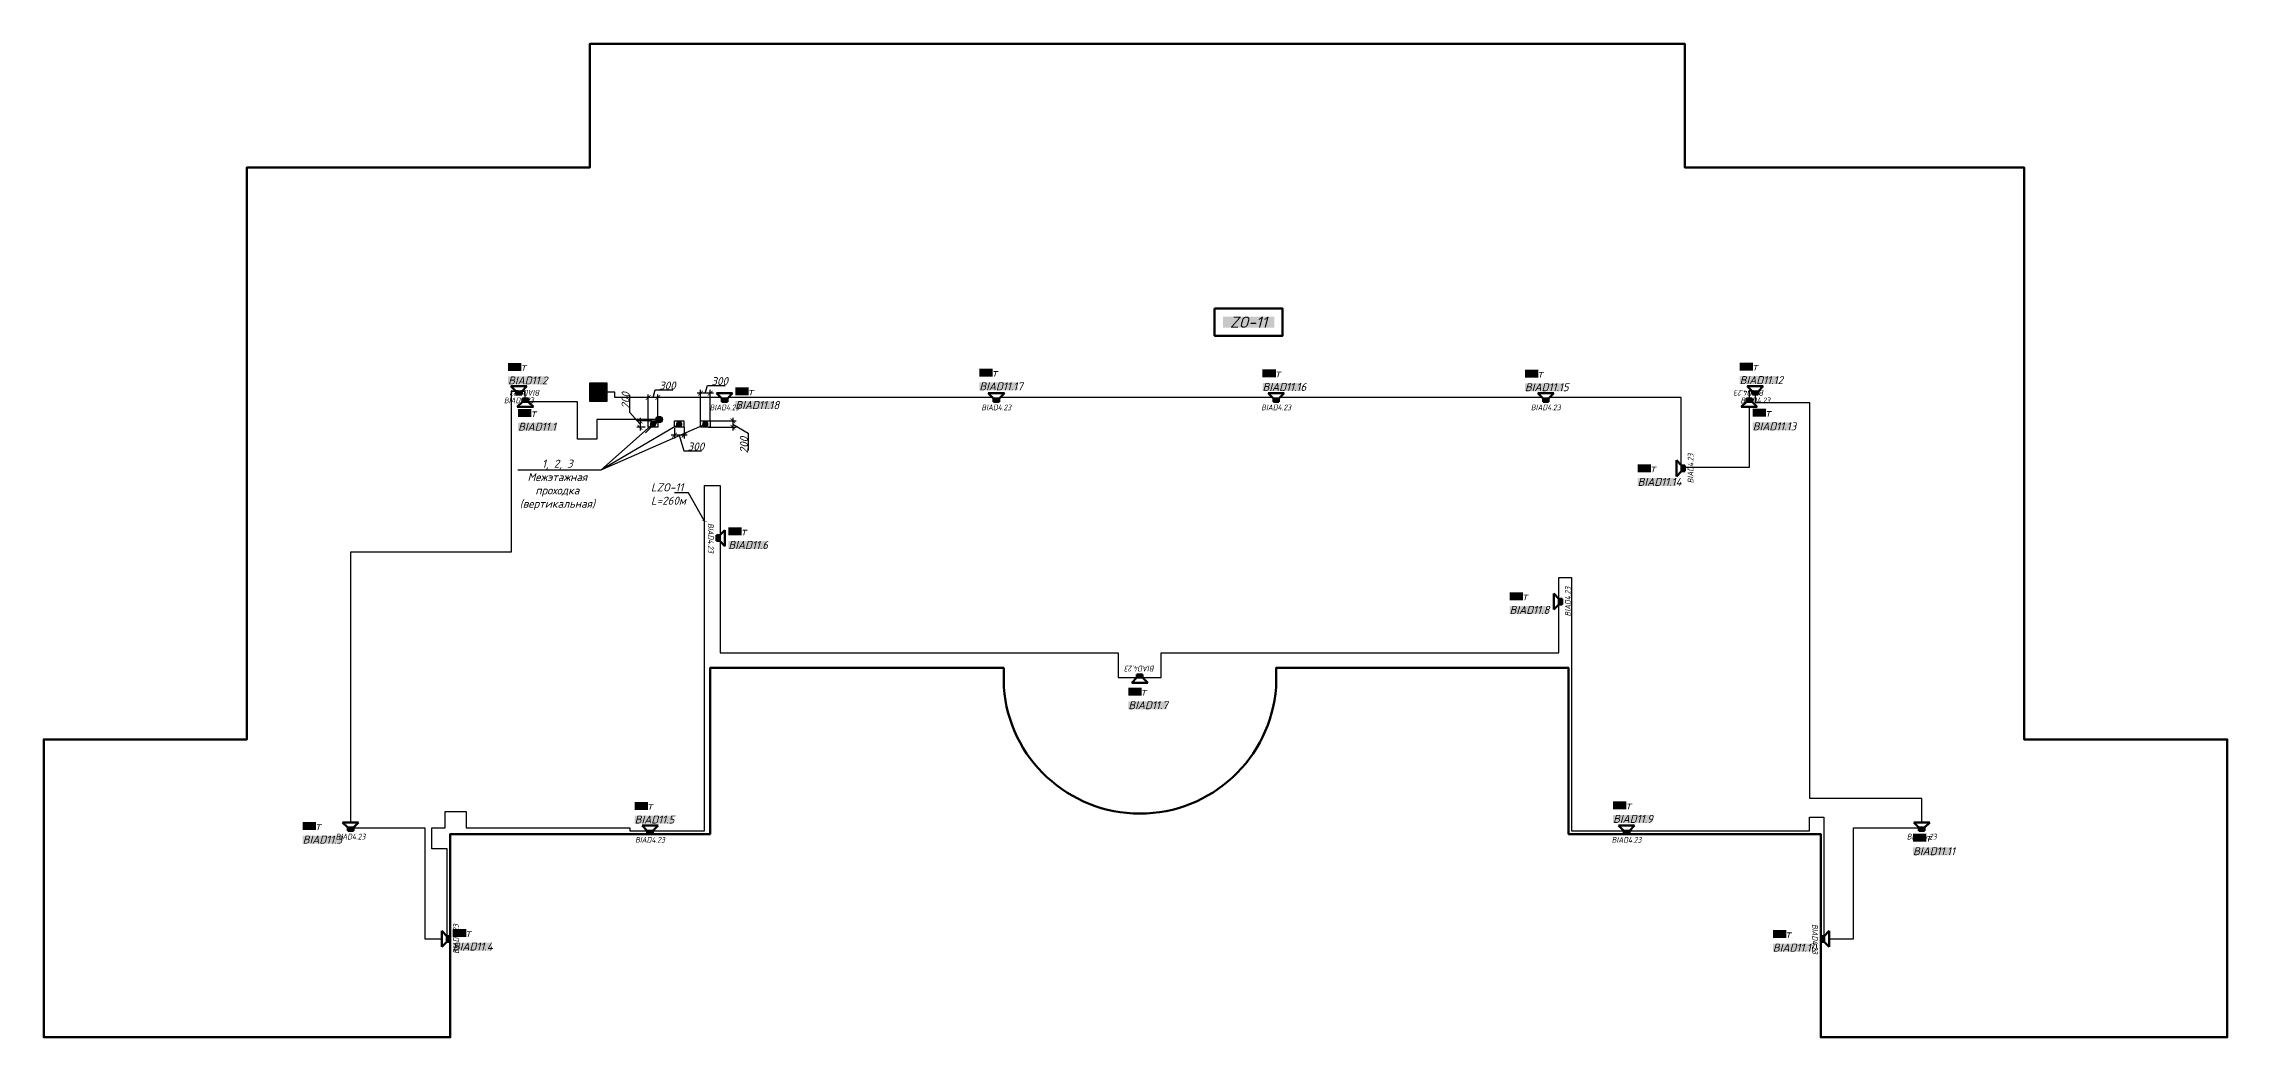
# Model space of a CAD drawing. Extents: x -36024 to 901374, y -269512 to -2349.
# Drawn here: x 833159 to 901374, y -124030 to -92985 of the extents above; entities that cross this region are included whole.
import ezdxf
from ezdxf import colors
from ezdxf.entities.mleader import LeaderData, LeaderLine
from ezdxf.enums import TextEntityAlignment as Align
from ezdxf.math import Vec2, Vec3

# ---------------------------------------------------------------- set-up
doc = ezdxf.new("R2010")
doc.units = 0
doc.header["$LTSCALE"] = 100
doc.set_wipeout_variables(frame=1)
doc.header["$PDMODE"] = 1
doc.header["$PDSIZE"] = 200
doc.linetypes.add('CONTI', pattern=[0])
doc.layers.get('Defpoints').update_dxf_attribs({"color": 42})
for name, color, linetype in [('_1', 7, 'Continuous'), ('_Мэжэтажная', 7, 'Continuous'), ('_СОУЭ_Аннотации', 7, 'Continuous'), ('ODG - Проводка', 3, 'Continuous')]:
    doc.layers.add(name, color=color, linetype=linetype)
for name, color, linetype, lineweight in [('_13_СОУЭ_линии', 5, 'Continuous', 70), ('_СОУЭ Оповещение_речевое', 7, 'Continuous', 30), ('НО Оповещатели Речь', 5, 'Continuous', 50), ('Радио', 5, 'Continuous', 30), ('СС_СКК_Лоток', 170, 'Continuous', 30)]:
    doc.layers.add(name, color=color, linetype=linetype, lineweight=lineweight)
doc.styles.add('BRAZEN-txt', font='isocpeui.ttf')
doc.styles.add('ISOCPEUR', font='isocpeui.ttf', dxfattribs={"height": 250})
doc.styles.add('OlympDesign', font='isocpeui.ttf', dxfattribs={"height": 250})
doc.linetypes.add('Открыто в трубе', pattern='A,2,[1,BDG_GOST,S=1,R=0,X=0,Y=0],-4', length=6)
doc.dimstyles.new('BRAZEN-Размеры_осевые', dxfattribs={"dimscale": 0, "dimtxt": 350, "dimasz": 150, "dimexe": 100, "dimexo": 100, "dimgap": 70, "dimtad": 1, "dimdec": 0, "dimzin": 0, "dimdsep": 46, "dimtxsty": 'BRAZEN-txt', "dimblk": 'ARCHTICK', "dimcen": 1, "dimdle": 100, "dimadec": 0, "dimazin": 0, "dimtfac": 1, "dimtdec": 0, "dimtofl": 0, "dimtmove": 1, "dimatfit": 3, "dimfxl": 1, "dimtolj": 1, "dimtzin": 0, "dimarcsym": 0})

# ---------------------------------------------------------------- blocks, each defined once
blk = doc.blocks.new('_ArchTick')
at = {"color": 0, "linetype": 'ByBlock', "const_width": 0.15}
blk.add_lwpolyline([(-0.5, -0.5), (0.5, 0.5)], dxfattribs=at)
blk = doc.blocks.new('*D115')
at = {"layer": 'Defpoints', "color": 0, "transparency": 16777216}
for p in [(852044, -104042), (852044, -104900), (852345, -104870)]:
    blk.add_point(p, dxfattribs=at)
at = {"layer": 'СС_СКК_Лоток', "color": 0, "linetype": 'Continuous', "lineweight": -2, "transparency": 16777216}
for p, q in [((852445, -104042), (851944, -104042)), ((852044, -104800), (852044, -103942)), ((852194, -104042), (852266, -103802)), ((852266, -103802), (852817, -103802)), ((852345, -104770), (852345, -103942))]:
    blk.add_line(p, q, dxfattribs=at)
at = {"layer": 'СС_СКК_Лоток', "color": 0, "lineweight": -2, "transparency": 16777216, "xscale": 150, "yscale": 150, "zscale": 150, "rotation": 180}
blk.add_blockref('_ArchTick', (852044, -104042), dxfattribs=at)
at = {"layer": 'СС_СКК_Лоток', "color": 0, "lineweight": -2, "transparency": 16777216, "xscale": 150, "yscale": 150, "zscale": 150}
blk.add_blockref('_ArchTick', (852345, -104042), dxfattribs=at)
at = {"layer": 'СС_СКК_Лоток', "color": 0, "lineweight": 0, "transparency": 16777216, "insert": (852642, -103667), "char_height": 250, "width": 731.08, "attachment_point": 5, "style": 'ISOCPEUR'}
blk.add_mtext('\\A1;300', dxfattribs=at)
blk = doc.blocks.new('*D116')
at = {"layer": 'Defpoints', "color": 0, "transparency": 16777216}
for p in [(851788, -104971), (852049, -104971), (852244, -104770)]:
    blk.add_point(p, dxfattribs=at)
at = {"layer": 'СС_СКК_Лоток', "color": 0, "linetype": 'Continuous', "lineweight": -2, "transparency": 16777216}
for p, q in [((851472, -104506), (851472, -103955)), ((851788, -104870), (851472, -104506)), ((852144, -104770), (851688, -104770)), ((851949, -104971), (851688, -104971)), ((851788, -104670), (851788, -105071))]:
    blk.add_line(p, q, dxfattribs=at)
at = {"layer": 'СС_СКК_Лоток', "color": 0, "lineweight": -2, "transparency": 16777216, "xscale": 150, "yscale": 150, "zscale": 150}
for p, rotation in [((851788, -104770), 90), ((851788, -104971), 270)]:
    blk.add_blockref('_ArchTick', p, dxfattribs=dict(at, rotation=rotation))
at = {"layer": 'СС_СКК_Лоток', "color": 0, "lineweight": 0, "transparency": 16777216, "insert": (851337, -104131), "char_height": 250, "width": 731.08, "attachment_point": 5, "rotation": 90, "style": 'ISOCPEUR'}
blk.add_mtext('\\A1;200', dxfattribs=at)
blk = doc.blocks.new('_Dot')
at = {"color": 0, "linetype": 'ByBlock', "lineweight": -2}
blk.add_line((-0.5, 0), (-1, 0), dxfattribs=at)
at = {"color": 0, "linetype": 'ByBlock', "const_width": 0.5}
blk.add_lwpolyline([(-0.25, 0, 1), (0.25, 0, 1)], format="xyb", close=True, dxfattribs=at)
blk = doc.blocks.new('*D117')
at = {"layer": 'Defpoints', "color": 0, "transparency": 16777216}
for p in [(853677, -103902), (853677, -104900), (853979, -104870)]:
    blk.add_point(p, dxfattribs=at)
at = {"layer": 'СС_СКК_Лоток', "color": 0, "linetype": 'Continuous', "lineweight": -2, "transparency": 16777216}
for p, q in [((853828, -103902), (853900, -103662)), ((853900, -103662), (854451, -103662)), ((854079, -103902), (853577, -103902)), ((853677, -104800), (853677, -103802)), ((853979, -104770), (853979, -103802))]:
    blk.add_line(p, q, dxfattribs=at)
at = {"layer": 'СС_СКК_Лоток', "color": 0, "lineweight": -2, "transparency": 16777216, "xscale": 150, "yscale": 150, "zscale": 150, "rotation": 180}
blk.add_blockref('_ArchTick', (853677, -103902), dxfattribs=at)
at = {"layer": 'СС_СКК_Лоток', "color": 0, "lineweight": -2, "transparency": 16777216, "xscale": 150, "yscale": 150, "zscale": 150}
blk.add_blockref('_ArchTick', (853979, -103902), dxfattribs=at)
at = {"layer": 'СС_СКК_Лоток', "color": 0, "lineweight": 0, "transparency": 16777216, "insert": (854276, -103527), "char_height": 250, "width": 731.08, "attachment_point": 5, "style": 'ISOCPEUR'}
blk.add_mtext('\\A1;300', dxfattribs=at)
blk = doc.blocks.new('*D118')
at = {"layer": 'Defpoints', "color": 0, "transparency": 16777216}
for p in [(853828, -104971), (853878, -104770), (854688, -104971)]:
    blk.add_point(p, dxfattribs=at)
at = {"layer": 'СС_СКК_Лоток', "color": 0, "linetype": 'Continuous', "lineweight": -2, "transparency": 16777216}
for p, q in [((853928, -104971), (854788, -104971)), ((853978, -104770), (854788, -104770)), ((854688, -104670), (854688, -105071)), ((854688, -104870), (855170, -105149)), ((855170, -105149), (855170, -105700))]:
    blk.add_line(p, q, dxfattribs=at)
at = {"layer": 'СС_СКК_Лоток', "color": 0, "lineweight": -2, "transparency": 16777216, "xscale": 150, "yscale": 150, "zscale": 150}
for p, rotation in [((854688, -104770), 90), ((854688, -104971), 270)]:
    blk.add_blockref('_ArchTick', p, dxfattribs=dict(at, rotation=rotation))
at = {"layer": 'СС_СКК_Лоток', "color": 0, "lineweight": 0, "transparency": 16777216, "insert": (855035, -105525), "char_height": 250, "width": 731.08, "attachment_point": 5, "rotation": 90, "style": 'ISOCPEUR'}
blk.add_mtext('\\A1;200', dxfattribs=at)
blk = doc.blocks.new('*D119')
at = {"layer": 'Defpoints', "color": 0, "transparency": 16777216}
for p in [(852861, -104900), (853162, -104870), (852861, -105216)]:
    blk.add_point(p, dxfattribs=at)
at = {"layer": 'СС_СКК_Лоток', "color": 0, "linetype": 'Continuous', "lineweight": -2, "transparency": 16777216}
for p, q in [((852861, -105000), (852861, -105316)), ((853162, -104970), (853162, -105316)), ((853262, -105216), (852761, -105216)), ((853011, -105216), (853158, -105706)), ((853158, -105706), (853709, -105706))]:
    blk.add_line(p, q, dxfattribs=at)
at = {"layer": 'СС_СКК_Лоток', "color": 0, "lineweight": -2, "transparency": 16777216, "xscale": 150, "yscale": 150, "zscale": 150, "rotation": 180}
blk.add_blockref('_ArchTick', (852861, -105216), dxfattribs=at)
at = {"layer": 'СС_СКК_Лоток', "color": 0, "lineweight": -2, "transparency": 16777216, "xscale": 150, "yscale": 150, "zscale": 150}
blk.add_blockref('_ArchTick', (853162, -105216), dxfattribs=at)
at = {"layer": 'СС_СКК_Лоток', "color": 0, "lineweight": 0, "transparency": 16777216, "insert": (853534, -105571), "char_height": 250, "width": 731.08, "attachment_point": 5, "style": 'ISOCPEUR'}
blk.add_mtext('\\A1;300', dxfattribs=at)
blk = doc.blocks.new('*U74')
at = {"color": 5}
blk.add_wipeout([(-348, 366), (348, 366), (121, 140), (121, 0), (-121, 0), (-121, 140)], dxfattribs=at).dxf.layer = 'НО Оповещатели Речь'
at = {"layer": 'НО Оповещатели Речь'}
h = blk.add_hatch(color=5, dxfattribs=at)
h.dxf.hatch_style = 1
h.set_gradient(color1=(0, 0, 255), color2=(0, 0, 255), tint=1)
h.paths.add_polyline_path([(-121, 0), (121, 0), (121, 140), (-121, 140)])
at = {"layer": 'НО Оповещатели Речь', "color": 5}
for p, q in [((-121, 140), (-348, 366)), ((-348, 366), (348, 366)), ((121, 140), (-121, 140)), ((-121, 140), (-121, 0)), ((-121, 0), (121, 0)), ((121, 140), (348, 366)), ((121, 0), (121, 140))]:
    blk.add_line(p, q, dxfattribs=at)
at = {"layer": 'Defpoints', "lineweight": 50, "ltscale": 100, "style": 'OlympDesign', "width": 0.8}
blk.add_text('BIAD4.23', height=250, dxfattribs=at).set_placement((0, -250), align=Align.MIDDLE_CENTER)
blk = doc.blocks.new('*U90')
at = {"layer": 'ODG - Проводка'}
h = blk.add_hatch(color=0, dxfattribs=at)
edge = h.paths.add_edge_path()
edge.add_arc((0, 0), 50, 0, 360)
at = {"layer": 'ODG - Проводка', "color": 0}
for points in [[(0, 0), (212, 212)], [(35, 35), (85, 122)], [(35, 35), (122, 85)]]:
    blk.add_lwpolyline(points, dxfattribs=at)
blk.add_circle((0, 0), 50, dxfattribs=at)
blk = doc.blocks.new('SFT-2300-М')
at = {"true_color": 0xffffff}
h = blk.add_hatch(color=7, dxfattribs=at)
h.dxf.hatch_style = 1
h.paths.add_polyline_path([(250, 292), (-274, 292), (-274, -295), (250, -295)])
at = {"layer": '_1', "lineweight": 30}
h = blk.add_hatch(color=5, dxfattribs=at)
h.dxf.hatch_style = 1
h.paths.add_polyline_path([(177, -2, 1), (-202, -2, 1)])
at = {"color": 5, "lineweight": 30}
blk.add_lwpolyline([(-274, 292), (250, 292), (250, -295), (-274, -295)], close=True, dxfattribs=at)
blk.add_circle((-12, -2), 189, dxfattribs=at)

msp = doc.modelspace()

# ---------------------------------------------------------------- linework, layer by layer
at = {"layer": '_13_СОУЭ_линии', "color": 5, "lineweight": 30}
msp.add_lwpolyline([(852388.1, -104729.3), (850441.7, -104729.3), (850441.7, -105342.1), (849829.7, -105342.1), (849829.7, -104170.2), (848196.1, -104170.2), (848196.1, -103852), (847761.2, -103852), (847761.2, -108872.9), (842746.1, -108872.9), (842746.1, -117479.4), (845065.2, -117479.4), (845065.2, -120954.5), (845758.2, -120954.7), (845758.2, -118142.1), (845286, -118142.1), (845286, -117479.4), (845705.2, -117479.4), (845705.2, -116969.7), (846355.6, -116969.7), (846355.6, -117479.4), (851465.8, -117479.4), (851465.8, -117579.4), (853800, -117579.4), (853800, -106791.6), (854288.4, -106791.6), (854288.4, -112021.7), (866728.3, -112021.7), (866728.3, -112790.2), (868069.1, -112790.2), (868069.1, -112021.7), (880493.2, -112021.7), (880493.2, -109667.6), (880891, -109667.6), (880891, -117579.4), (888321.9, -117579.4), (888321.9, -117155.2), (888774, -117155.2), (888774, -120954.8), (889694.4, -120954.8), (889694.4, -117479.4), (891828.6, -117479.4), (891828.6, -116566.3), (888332.4, -116566.3), (888332.4, -104203.9), (886636.6, -104203.9), (886636.6, -103841.9), (886435.3, -103841.9), (886435.3, -106226.4), (884314.5, -106226.4), (884314.5, -104038.1), (850999.6, -104038.1), (850999.6, -103874.1), (850748, -103874.1)], dxfattribs=at)
at = {"layer": '_Мэжэтажная', "color": 18, "lineweight": 30, "true_color": 0x000000}
for points in [[(852043.6, -104769.8), (852344.9, -104769.8), (852344.9, -104971), (852043.6, -104971)], [(852860.5, -104769.8), (853161.7, -104769.8), (853161.7, -104971), (852860.5, -104971)], [(853677.4, -104769.8), (853978.6, -104769.8), (853978.6, -104971), (853677.4, -104971)]]:
    msp.add_lwpolyline(points, close=True, dxfattribs=at)
at = {"layer": '_СОУЭ_Аннотации', "color": 1, "linetype": 'CONTI', "lineweight": 60, "ltscale": 100}
msp.add_lwpolyline([(869736.2, -101261.5), (871862.5, -101261.5), (871862.5, -102110.1), (869736.2, -102110.1)], close=True, dxfattribs=at)

# ---------------------------------------------------------------- block references
msp.add_blockref('SFT-2300-М', (850498, -103872.5))

# ---------------------------------------------------------------- texts
at = {"layer": '_СОУЭ_Аннотации', "color": 7, "linetype": 'Открыто в трубе', "lineweight": 60, "ltscale": 100, "style": 'OlympDesign', "bg_fill": 1, "box_fill_scale": 1, "bg_fill_color": 7, "bg_fill_true_color": 16777215, "bg_fill_transparency": 0}
for s, insert, char_height, width, attachment_point in [('ZO-11', (870799.4, -101685.8), 350, 1602.162, 5), ('6Вт', (847664.6, -102957, 0), 250, 418.76, 1), ('6Вт', (886137.2, -102947.4, 0), 250, 418.76, 1), ('6Вт', (862386.3, -103140, 0), 250, 418.76, 1), ('6Вт', (871232.4, -103159.2, 0), 250, 418.76, 1), ('6Вт', (879430.2, -103166.7, 0), 250, 418.76, 1), ('6Вт', (882950.1, -106125.3, 0), 250, 418.76, 1), ('6Вт', (878949.8, -110125.8, 0), 250, 418.76, 1), ('6Вт', (841248.4, -117302.1, 0), 250, 418.76, 1), ('6Вт', (851617.8, -116674.6, 0), 250, 418.76, 1), ('6Вт', (882183.8, -116654, 0), 250, 418.76, 1), ('6Вт', (887175.9, -120677.1, 0), 250, 418.76, 1)]:
    msp.add_mtext(s, dxfattribs=dict(at, insert=insert, char_height=char_height, width=width, attachment_point=attachment_point))
at = {"layer": '_СОУЭ_Аннотации', "char_height": 250, "width": 1197.062, "attachment_point": 1, "style": 'OlympDesign', "bg_fill": 1, "box_fill_scale": 1, "bg_fill_color": 7, "bg_fill_true_color": 16777215, "bg_fill_transparency": 0}
for s, insert in [('BIAD11.13', (886547.8, -104815.5, 0)), ('BIAD11.7', (867042.9, -113527.6, 0))]:
    msp.add_mtext(s, dxfattribs=dict(at, insert=insert))

# ---------------------------------------------------------------- dimensions: what is measured, and where the dimension line sits
at = {"layer": 'СС_СКК_Лоток', "color": 7, "lineweight": 0}
for base, p1, p2, picture, middle in [((852043.6, -104042.2), (852344.9, -104870.4), (852043.6, -104899.8), '*D115', (852276.3, -103667.2)), ((853677.4, -103901.6), (853978.6, -104870.4), (853677.4, -104899.8), '*D117', (853910, -103526.6)), ((852860.5, -105216.4), (853161.7, -104870.4), (852860.5, -104899.8), '*D119', (853168.1, -105571.4))]:
    dim = msp.add_linear_dim(base=base, p1=p1, p2=p2, angle=180, dimstyle='BRAZEN-Размеры_осевые', override={"dimscale": 1, "dimtxt": 250, "dimgap": 10, "dimrnd": 50, "dimtxsty": 'ISOCPEUR'}, dxfattribs=at)
    dim.commit()
    dim.dimension.update_dxf_attribs({"geometry": picture, "text_midpoint": middle})
for base, p1, p2, picture, middle in [((851788.4, -104971), (852244.2, -104769.8), (852048.6, -104971), '*D116', (851471.6, -104496.4)), ((854688, -104971), (853878, -104769.8), (853828, -104971), '*D118', (855170.2, -105159.3))]:
    dim = msp.add_linear_dim(base=base, p1=p1, p2=p2, angle=270, dimstyle='BRAZEN-Размеры_осевые', override={"dimscale": 1, "dimtxt": 250, "dimgap": 10, "dimrnd": 50, "dimtxsty": 'ISOCPEUR'}, dxfattribs=at)
    dim.commit()
    dim.dimension.update_dxf_attribs({"geometry": picture, "text_midpoint": middle, "dimtype": 160})

# ---------------------------------------------------------------- next in the draw order: leaders
at = {"layer": '_Мэжэтажная', "color": 7, "lineweight": 0}
ml = msp.add_multileader_mtext('Standard', dxfattribs=at)
ml.set_content('1, 2, 3^JМежэтажная проходка (вертикальная)', color=7, style='ISOCPEUR')
ml.set_leader_properties()
ml.set_arrow_properties(name='DOT')
ml.build(insert=Vec2(0, 0))
ml.multileader.update_dxf_attribs({"text_left_attachment_type": 6, "text_right_attachment_type": 6, "dogleg_length": 100, "arrow_head_size": 200})
ctx = ml.context
ctx.base_point, ctx.char_height, ctx.arrow_head_size, ctx.landing_gap_size, ctx.plane_origin = Vec3(847945.5, -106307.6), 250, 200, 0, Vec3(860436.9, -106802.7)
ctx.left_attachment, ctx.right_attachment, ctx.text_align_type = 6, 6, 1
notes = []
notes.append((ctx, [(0, (1, 1, 0), (850566.1, -106307.6), (-1, 0), 100, [(0, [(852194.2, -104870.4)], 0, [])])]))
ctx.mtext.insert, ctx.mtext.width, ctx.mtext.alignment, ctx.mtext.flow_direction = Vec3(849205.8, -105982.6), 2467.274, 2, 5
ctx.mtext.has_bg_fill, ctx.mtext.bg_color, ctx.mtext.bg_scale_factor, ctx.mtext.bg_transparency, ctx.mtext.use_window_bg_color = 1, -1027028792, 1.5, 0, 1
for ctx, leaders in notes:
    for number, flags, end, landing, length, lines in leaders:
        leader = LeaderData()
        leader.index, (leader.has_last_leader_line, leader.has_dogleg_vector, leader.attachment_direction) = number, flags
        leader.last_leader_point, leader.dogleg_vector, leader.dogleg_length = Vec3(end), Vec3(landing), length
        for number, points, colour, breaks in lines:
            line = LeaderLine()
            line.index, line.vertices, line.color, line.breaks = number, Vec3.list(points), colors.encode_raw_color(colour), breaks
            leader.lines.append(line)
        ctx.leaders.append(leader)

# ---------------------------------------------------------------- next in the draw order: leaders
ml = msp.add_multileader_mtext('Standard', dxfattribs=at)
ml.set_content('1, 2, 3^JМежэтажная проходка (вертикальная)', color=7, style='ISOCPEUR')
ml.set_leader_properties()
ml.set_arrow_properties(name='DOT')
ml.build(insert=Vec2(0, 0))
ml.multileader.update_dxf_attribs({"text_left_attachment_type": 6, "text_right_attachment_type": 6, "dogleg_length": 100, "arrow_head_size": 200})
ctx = ml.context
ctx.base_point, ctx.char_height, ctx.arrow_head_size, ctx.landing_gap_size, ctx.plane_origin = Vec3(847945.5, -106307.6), 250, 200, 0, Vec3(860436.9, -106802.7)
ctx.left_attachment, ctx.right_attachment, ctx.text_align_type = 6, 6, 1
notes = []
notes.append((ctx, [(0, (1, 1, 0), (850566.1, -106307.6), (-1, 0), 100, [(0, [(853828, -104870.4)], 0, [])])]))
ctx.mtext.insert, ctx.mtext.width, ctx.mtext.alignment, ctx.mtext.flow_direction = Vec3(849205.8, -105982.6), 2467.274, 2, 5
ctx.mtext.has_bg_fill, ctx.mtext.bg_color, ctx.mtext.bg_scale_factor, ctx.mtext.bg_transparency, ctx.mtext.use_window_bg_color = 1, -1027028792, 1.5, 0, 1
for ctx, leaders in notes:
    for number, flags, end, landing, length, lines in leaders:
        leader = LeaderData()
        leader.index, (leader.has_last_leader_line, leader.has_dogleg_vector, leader.attachment_direction) = number, flags
        leader.last_leader_point, leader.dogleg_vector, leader.dogleg_length = Vec3(end), Vec3(landing), length
        for number, points, colour, breaks in lines:
            line = LeaderLine()
            line.index, line.vertices, line.color, line.breaks = number, Vec3.list(points), colors.encode_raw_color(colour), breaks
            leader.lines.append(line)
        ctx.leaders.append(leader)

# ---------------------------------------------------------------- next in the draw order: leaders
ml = msp.add_multileader_mtext('Standard', dxfattribs=at)
ml.set_content('1, 2, 3^JМежэтажная проходка (вертикальная)', color=7, style='ISOCPEUR')
ml.set_leader_properties()
ml.set_arrow_properties(name='DOT')
ml.build(insert=Vec2(0, 0))
ml.multileader.update_dxf_attribs({"text_left_attachment_type": 6, "text_right_attachment_type": 6, "dogleg_length": 100, "arrow_head_size": 200})
ctx = ml.context
ctx.base_point, ctx.char_height, ctx.arrow_head_size, ctx.landing_gap_size, ctx.plane_origin = Vec3(847945.5, -106307.6), 250, 200, 0, Vec3(860436.9, -106802.7)
ctx.left_attachment, ctx.right_attachment, ctx.text_align_type = 6, 6, 1
notes = []
notes.append((ctx, [(0, (1, 1, 0), (850566.1, -106307.6), (-1, 0), 100, [(0, [(853011.1, -104870.4)], 0, [])])]))
ctx.mtext.insert, ctx.mtext.width, ctx.mtext.alignment, ctx.mtext.flow_direction = Vec3(849205.8, -105982.6), 2467.274, 2, 5
ctx.mtext.has_bg_fill, ctx.mtext.bg_color, ctx.mtext.bg_scale_factor, ctx.mtext.bg_transparency, ctx.mtext.use_window_bg_color = 1, -1027028792, 1.5, 0, 1
for ctx, leaders in notes:
    for number, flags, end, landing, length, lines in leaders:
        leader = LeaderData()
        leader.index, (leader.has_last_leader_line, leader.has_dogleg_vector, leader.attachment_direction) = number, flags
        leader.last_leader_point, leader.dogleg_vector, leader.dogleg_length = Vec3(end), Vec3(landing), length
        for number, points, colour, breaks in lines:
            line = LeaderLine()
            line.index, line.vertices, line.color, line.breaks = number, Vec3.list(points), colors.encode_raw_color(colour), breaks
            leader.lines.append(line)
        ctx.leaders.append(leader)

# ---------------------------------------------------------------- next in the draw order: linework, layer by layer
at = {"layer": '_СОУЭ_Аннотации', "color": 67, "linetype": 'CONTI', "lineweight": 60, "ltscale": 100, "true_color": 0x727430}
msp.add_lwpolyline([(871656.1, -113118.9), (871659.5, -112489.8), (880793.6, -112489.8), (880793.6, -117679.8), (888673.6, -117679.8), (888673.6, -124029.8), (901373.6, -124029.8), (901373.6, -114719.8), (895023.6, -114719.8), (895023.6, -96849.8), (884423.6, -96849.8), (884423.6, -92984.8), (850223.6, -92984.8), (850223.6, -96849.8), (839508.6, -96849.8), (839508.6, -114719.8), (833158.6, -114719.8), (833158.6, -124029.8), (845858.9, -124029.8), (845858.9, -117679.8), (853978.6, -117679.8), (853978.6, -112489.8), (863149.3, -112489.8), (863149.3, -113089.9, 0.9283752), (871658.3, -113089.8)], format="xyb", dxfattribs=at)

# ---------------------------------------------------------------- next in the draw order: block references
at = {"layer": 'Радио', "xscale": 2, "yscale": 2, "zscale": 2, "rotation": 178.7329526101915}
msp.add_blockref('*U90', (852388.1, -104729.3), dxfattribs=at)
msp.add_blockref('*U90', (852388.1, -104729.3), dxfattribs=at)

# ---------------------------------------------------------------- next in the draw order: texts
at = {"layer": '_СОУЭ_Аннотации', "insert": (847979.9, -104827.5, 0), "char_height": 250, "width": 1197.062, "attachment_point": 1, "style": 'OlympDesign', "bg_fill": 1, "box_fill_scale": 1, "bg_fill_color": 7, "bg_fill_true_color": 16777215, "bg_fill_transparency": 0}
msp.add_mtext('BIAD11.1', dxfattribs=at)

# ---------------------------------------------------------------- next in the draw order: block references
at = {"layer": '_СОУЭ Оповещение_речевое', "color": 4, "lineweight": 50, "xscale": 0.71930163509888, "yscale": 0.71930163509888, "zscale": 0.71930163509888}
for p in [(848003.6, -103949.8), (886628.6, -103949.8), (854428.6, -104169.8), (862918.6, -104169.8), (871661.1, -104169.8), (880083.6, -104169.8), (842746.1, -117579.8), (891828.6, -117579.8), (852101.1, -117679.8), (882608.6, -117679.8)]:
    msp.add_blockref('*U74', p, dxfattribs=at)
at = {"layer": '_СОУЭ Оповещение_речевое', "color": 4, "lineweight": 50}
for p, xscale, yscale, zscale, rotation in [((884426.1, -106252.3), 0.71930163509888, 0.71930163509888, 0.71930163509888, 90), ((854178.6, -108429.8), 0.71930163509888, 0.71930163509888, 0.71930163509888, 270), ((880593.6, -110414.8), 0.71930163509888, 0.71930163509888, 0.71930163509888, 90), ((867398.7, -112689.8), 0.71930163509888, 0.71930163509888, 0.71930163509888, 180), ((845858.6, -120954.8), 0.7193016350988799, 0.7193016350988799, 0.7193016350988799, 89.93771444514319), ((888673.6, -120954.8), 0.71930163509888, 0.71930163509888, 0.71930163509888, 270)]:
    msp.add_blockref('*U74', p, dxfattribs=dict(at, xscale=xscale, yscale=yscale, zscale=zscale, rotation=rotation))

# ---------------------------------------------------------------- next in the draw order: block references
at = {"layer": '_СОУЭ Оповещение_речевое', "color": 4, "lineweight": 50, "xscale": 0.71930163509888, "yscale": 0.71930163509888, "zscale": 0.71930163509888, "rotation": 180}
for p in [(848205.2, -104069.8), (886438.6, -104069.8)]:
    msp.add_blockref('*U74', p, dxfattribs=at)

# ---------------------------------------------------------------- next in the draw order: texts
at = {"layer": '_СОУЭ_Аннотации', "char_height": 250, "width": 1197.062, "attachment_point": 1, "style": 'OlympDesign', "bg_fill": 1, "box_fill_scale": 1, "bg_fill_color": 7, "bg_fill_true_color": 16777215, "bg_fill_transparency": 0}
for s, insert in [('BIAD11.17', (862388.6, -103565.4, 0)), ('BIAD11.16', (871234.8, -103584.5, 0)), ('BIAD11.15', (879432.5, -103592.1, 0)), ('BIAD11.18', (854765.9, -104151, 0)), ('BIAD11.14', (882952.4, -106550.7, 0)), ('BIAD11.6', (854548.8, -108523.5, 0)), ('BIAD11.8', (878952.2, -110551.2, 0)), ('BIAD11.5', (851620.1, -117099.9, 0)), ('BIAD11.9', (882186.2, -117079.4, 0)), ('BIAD11.3', (841250.7, -117727.4, 0)), ('BIAD11.11', (891556.1, -118089.1, 0)), ('BIAD11.4', (845942, -121068.7, 0)), ('BIAD11.10', (887178.2, -121102.4, 0))]:
    msp.add_mtext(s, dxfattribs=dict(at, insert=insert))
at = {"layer": '_СОУЭ_Аннотации', "color": 7, "linetype": 'Открыто в трубе', "lineweight": 60, "ltscale": 100, "char_height": 250, "width": 418.76, "attachment_point": 1, "style": 'OlympDesign', "bg_fill": 1, "box_fill_scale": 1, "bg_fill_color": 7, "bg_fill_true_color": 16777215, "bg_fill_transparency": 0}
for s, insert in [('6Вт', (854763.6, -103725.6, 0)), ('6Вт', (854546.4, -108098.1, 0)), ('3Вт', (867040.6, -113102.3, 0)), ('6Вт', (891553.8, -117663.8, 0)), ('6Вт', (845939.7, -120643.3, 0))]:
    msp.add_mtext(s, dxfattribs=dict(at, insert=insert))

# ---------------------------------------------------------------- next in the draw order: leaders
ml = msp.add_multileader_mtext('Standard')
ml.set_content('LZO-11^JL=260м', color=256, style='OlympDesign')
ml.set_leader_properties(color=256, linetype='ByLayer', lineweight=-1)
ml.set_arrow_properties(name='ARCHTICK')
ml.build(insert=Vec2(0, 0))
ml.multileader.update_dxf_attribs({"text_left_attachment_type": 6, "text_right_attachment_type": 6, "dogleg_length": 50, "arrow_head_size": 100})
ctx = ml.context
ctx.base_point, ctx.char_height, ctx.arrow_head_size, ctx.landing_gap_size, ctx.plane_origin = Vec3(852129.3, -107021.8), 250, 100, 0, Vec3(853633.5, -107571.7)
ctx.left_attachment, ctx.right_attachment = 6, 6
notes = []
notes.append((ctx, [(0, (1, 1, 0), (853299, -107021.8), (-1, 0), 50, [(0, [(853800, -107902.6)], 0, [])])]))
ctx.mtext.insert, ctx.mtext.width, ctx.mtext.flow_direction = Vec3(852129.3, -106721.8), 383.666, 5
ctx.mtext.has_bg_fill, ctx.mtext.bg_color, ctx.mtext.bg_scale_factor, ctx.mtext.bg_transparency, ctx.mtext.use_window_bg_color = 1, -1027028792, 1.5, 0, 1
for ctx, leaders in notes:
    for number, flags, end, landing, length, lines in leaders:
        leader = LeaderData()
        leader.index, (leader.has_last_leader_line, leader.has_dogleg_vector, leader.attachment_direction) = number, flags
        leader.last_leader_point, leader.dogleg_vector, leader.dogleg_length = Vec3(end), Vec3(landing), length
        for number, points, colour, breaks in lines:
            line = LeaderLine()
            line.index, line.vertices, line.color, line.breaks = number, Vec3.list(points), colors.encode_raw_color(colour), breaks
            leader.lines.append(line)
        ctx.leaders.append(leader)

# ---------------------------------------------------------------- next in the draw order: texts
at = {"layer": '_СОУЭ_Аннотации', "char_height": 250, "width": 1197.062, "attachment_point": 1, "style": 'OlympDesign', "bg_fill": 1, "box_fill_scale": 1, "bg_fill_color": 7, "bg_fill_true_color": 16777215, "bg_fill_transparency": 0}
for s, insert in [('BIAD11.2', (847666.9, -103382.4, 0)), ('BIAD11.12', (886139.6, -103372.8, 0))]:
    msp.add_mtext(s, dxfattribs=dict(at, insert=insert))
at = {"layer": '_СОУЭ_Аннотации', "color": 7, "linetype": 'Открыто в трубе', "lineweight": 60, "ltscale": 100, "char_height": 250, "width": 418.76, "attachment_point": 1, "style": 'OlympDesign', "bg_fill": 1, "box_fill_scale": 1, "bg_fill_color": 7, "bg_fill_true_color": 16777215, "bg_fill_transparency": 0}
for insert in [(847977.6, -104402.1, 0), (886545.5, -104390.1, 0)]:
    msp.add_mtext('6Вт', dxfattribs=dict(at, insert=insert))

doc.saveas('drawing.dxf')
